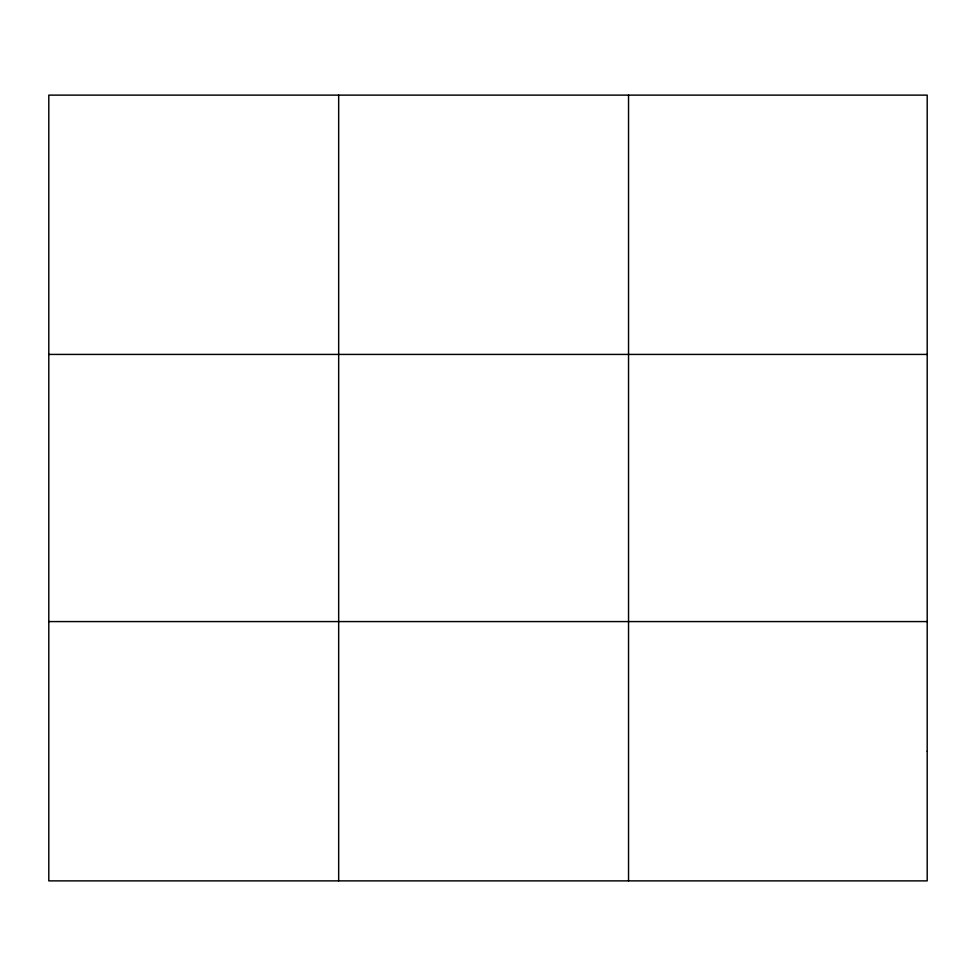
<?xml version="1.0" encoding="UTF-8"?>
<svg xmlns="http://www.w3.org/2000/svg" width="976" height="976" viewBox="0 0 976 976"><rect width="100%" height="100%" fill="white"/><g stroke="black" fill="none" stroke-linecap="round" stroke-linejoin="round"><path stroke-width="1.46" d="M338.672 880.877L338.672 95.123M628.544 880.877L628.544 95.123M48.8 354.422L927.2 354.422M48.8 621.578L927.2 621.578M927.2 751.227L927.2 880.877L48.8 880.877L48.8 95.123L927.2 95.123L927.2 751.227"/></g></svg>
